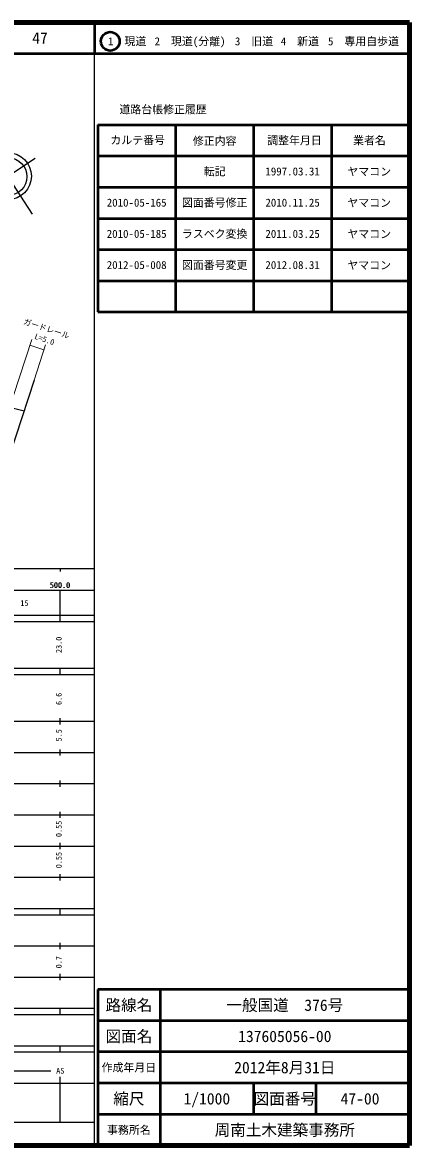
# Model space of a CAD drawing. Units: millimetres at full size, sheet at 1:1000; details may follow other scales. Extents: x 40000 to 680000, y 20000 to 380000.
# Drawn here: x 555876 to 680000, y 20000 to 380000 of the extents above; entities that cross this region are included whole.
import ezdxf
from ezdxf.enums import TextEntityAlignment as Align

# ---------------------------------------------------------------- set-up
doc = ezdxf.new("R2010")
doc.units = ezdxf.units.MM
doc.header["$LTSCALE"] = 1000
for name, color, linetype, lineweight in [('M-BGD', 7, 'Continuous', 25), ('M-BMK-OTRS', 5, 'Continuous', 25), ('M-BMK-SRVR', 3, 'Continuous', 25), ('M-STR-HTXT', 7, 'Continuous', 13), ('M-TTL', 2, 'Continuous', 140), ('M-TTL-BAND', 7, 'Continuous', 25), ('M-TTL-FRAM', 2, 'Continuous', 50), ('M-TTL-LINE', 7, 'Continuous', 50)]:
    doc.layers.add(name, color=color, linetype=linetype, lineweight=lineweight)
doc.layers.add('M-TTL-TXT', color=7, linetype='Continuous')
doc.styles.add('ＭＳ ゴシック', font='')
doc.styles.get('ＭＳ ゴシック').set_extended_font_data('MS Gothic')

msp = doc.modelspace()

# ---------------------------------------------------------------- linework, layer by layer
at = {"layer": 'M-BGD'}
msp.add_lwpolyline([(556372, 255397), (550474, 256853), (541755, 270962)], dxfattribs=at)
at = {"layer": 'M-BMK-OTRS'}
msp.add_line((559654, 265372), (547455, 228292), dxfattribs=at)
at = {"layer": 'M-BMK-SRVR'}
for p, q in [((559141, 318578), (541070, 346225)), ((542418, 324970), (559997, 336460))]:
    msp.add_line(p, q, dxfattribs=at)
for centre, radius in [((551243, 330738), 7500), ((551322, 330601), 6000)]:
    msp.add_circle(centre, radius, dxfattribs=at)
at = {"layer": 'M-STR-HTXT'}
for p, q in [((549090, 248305), (558845, 278380)), ((562749, 275092), (558251, 276551)), ((559654, 265372), (563234, 276613))]:
    msp.add_line(p, q, dxfattribs=at)
at = {"layer": 'M-TTL'}
for p, q in [((680000, 380000), (40000, 380000)), ((680000, 20000), (680000, 380000)), ((40000, 20000), (680000, 20000))]:
    msp.add_line(p, q, dxfattribs=at)
at = {"layer": 'M-TTL-BAND'}
for p, q in [((579000, 20000), (579000, 370000)), ((40000, 205000), (579000, 205000)), ((568000, 205000), (568000, 204000)), ((68000, 198000), (579000, 198000)), ((568000, 188000), (568000, 198000)), ((40000, 190000), (579000, 190000)), ((40000, 188000), (579000, 188000)), ((40000, 173000), (579000, 173000)), ((568000, 171000), (568000, 173000)), ((40000, 171000), (579000, 171000)), ((40000, 156000), (579000, 156000)), ((568000, 155000), (568000, 157000)), ((46000, 146000), (579000, 146000)), ((568000, 145000), (568000, 147000)), ((568000, 135000), (568000, 137000)), ((52000, 136000), (579000, 136000)), ((46000, 126000), (579000, 126000)), ((568000, 125000), (568000, 127000)), ((52000, 116000), (579000, 116000)), ((568000, 115000), (568000, 117000)), ((46000, 106000), (579000, 106000)), ((568000, 105000), (568000, 107000)), ((40000, 96000), (579000, 96000)), ((40000, 94000), (579000, 94000)), ((568000, 94000), (568000, 96000)), ((49000, 84000), (579000, 84000)), ((568000, 83000), (568000, 85000)), ((40000, 74000), (579000, 74000)), ((568000, 73000), (568000, 75000)), ((40000, 64000), (579000, 64000)), ((40000, 62000), (579000, 62000)), ((568000, 62000), (568000, 64000)), ((40000, 52000), (579000, 52000)), ((568000, 50000), (568000, 52000)), ((40000, 50000), (579000, 50000)), ((71000, 44000), (565000, 44000)), ((40000, 40000), (579000, 40000)), ((568000, 27500), (568000, 42000)), ((68000, 27500), (579000, 27500))]:
    msp.add_line(p, q, dxfattribs=at)
at = {"layer": 'M-TTL-FRAM'}
for p, q in [((580000, 347197), (580000, 287197)), ((580000, 347197), (680000, 347197)), ((580000, 287197), (680000, 287197)), ((680000, 70000), (580000, 70000)), ((580000, 70000), (580000, 20000))]:
    msp.add_line(p, q, dxfattribs=at)
at = {"layer": 'M-TTL-LINE'}
for p, q in [((579000, 380000), (579000, 370000)), ((40000, 370000), (680000, 370000)), ((605000, 347197), (605000, 287197)), ((630000, 347197), (630000, 287197)), ((655000, 347197), (655000, 287197)), ((580000, 337197), (680000, 337197)), ((580000, 327197), (680000, 327197)), ((580000, 317197), (680000, 317197)), ((580000, 307197), (680000, 307197)), ((580000, 297197), (680000, 297197)), ((600000, 70000), (600000, 20000)), ((680000, 60000), (580000, 60000)), ((680000, 50000), (580000, 50000)), ((680000, 40000), (580000, 40000)), ((630000, 40000), (630000, 30000)), ((650000, 40000), (650000, 30000)), ((680000, 30000), (580000, 30000))]:
    msp.add_line(p, q, dxfattribs=at)
msp.add_circle((584031, 373958), 3000, dxfattribs=at)

# ---------------------------------------------------------------- texts
at = {"layer": 'M-STR-HTXT', "style": 'ＭＳ ゴシック'}
for s, rotation, p in [('ガードレール', 341.932, (555812, 282859)), ('L=5.0', 340.974, (559399, 278127))]:
    msp.add_text(s, height=1833, rotation=rotation, dxfattribs=at).set_placement(p, align=Align.BOTTOM_LEFT)
at = {"layer": 'M-TTL-BAND', "style": 'ＭＳ ゴシック'}
for s, p in [('500.0', (567844, 198195)), ('500.0', (568000, 198195)), ('15', (556500, 192405)), ('AS', (568000, 42500))]:
    msp.add_text(s, height=1833, dxfattribs=at).set_placement(p, align=Align.BOTTOM_CENTER)
for s, p in [('23.0', (569000, 180500)), ('6.6', (569000, 163174)), ('5.5', (569000, 151500)), ('0.55', (569000, 121500)), ('0.55', (569000, 111500)), ('0.7', (569000, 78764))]:
    msp.add_text(s, height=1833, rotation=90, dxfattribs=at).set_placement(p, align=Align.BOTTOM_CENTER)
at = {"layer": 'M-TTL-TXT', "style": 'ＭＳ ゴシック'}
for s, height, p in [('47', 3666, (561497, 375000)), ('1\u3000現道', 2566, (589448, 373958)), ('2\u3000現道(分離)', 2566, (609619, 373958)), ('3\u3000旧道', 2566, (630121, 373958)), ('4\u3000新道', 2566, (644824, 373958)), ('5\u3000専用自歩道', 2566, (665228, 373958)), ('道路台帳修正履歴', 2566, (600968, 352113)), ('カルテ番号', 2566, (592839, 342277)), ('修正内容', 2566, (617509, 342023)), ('調整年月日', 2566, (643089, 342197)), ('業者名', 2566, (667134, 342197)), ('転記', 2566, (617500, 332245)), ('1997.03.31', 2566, (642500, 332245)), ('ヤマコン', 2566, (667077, 332189)), ('2010-05-165', 2566, (592500, 322245)), ('図面番号修正', 2566, (617500, 322245)), ('2010.11.25', 2566, (642500, 322245)), ('ヤマコン', 2566, (667077, 322189)), ('2010-05-185', 2566, (592500, 312245)), ('ラスベク変換', 2566, (617500, 312245)), ('2011.03.25', 2566, (642500, 312245)), ('ヤマコン', 2566, (667077, 312189)), ('2012-05-008', 2566, (592500, 302245)), ('図面番号変更', 2566, (617500, 302245)), ('2012.08.31', 2566, (642500, 302245)), ('ヤマコン', 2566, (667077, 302189)), ('路線名', 3666, (590000, 65000)), ('路線名', 3666, (590000, 65000)), ('一般国道\u3000376号', 3666, (640000, 65000)), ('図面名', 3666, (590000, 55000)), ('図面名', 3666, (590000, 55000)), ('137605056-00', 3666, (640000, 55000)), ('2012年8月31日', 3666, (640000, 45000)), ('作成年月日', 2566, (590000, 45000)), ('作成年月日', 2566, (590000, 45000)), ('縮尺', 3666, (590000, 35000)), ('縮尺', 3666, (590000, 35000)), ('1/1000', 3666, (615000, 35000)), ('図面番号', 3666, (640000, 35000)), ('図面番号', 3666, (640000, 35000)), ('47-00', 3666, (664125, 35000)), ('事務所名', 2566, (590000, 25000)), ('事務所名', 2566, (590000, 25000)), ('周南土木建築事務所', 3666, (640000, 25000))]:
    msp.add_text(s, height=height, dxfattribs=at).set_placement(p, align=Align.MIDDLE_CENTER)

doc.saveas('drawing.dxf')
